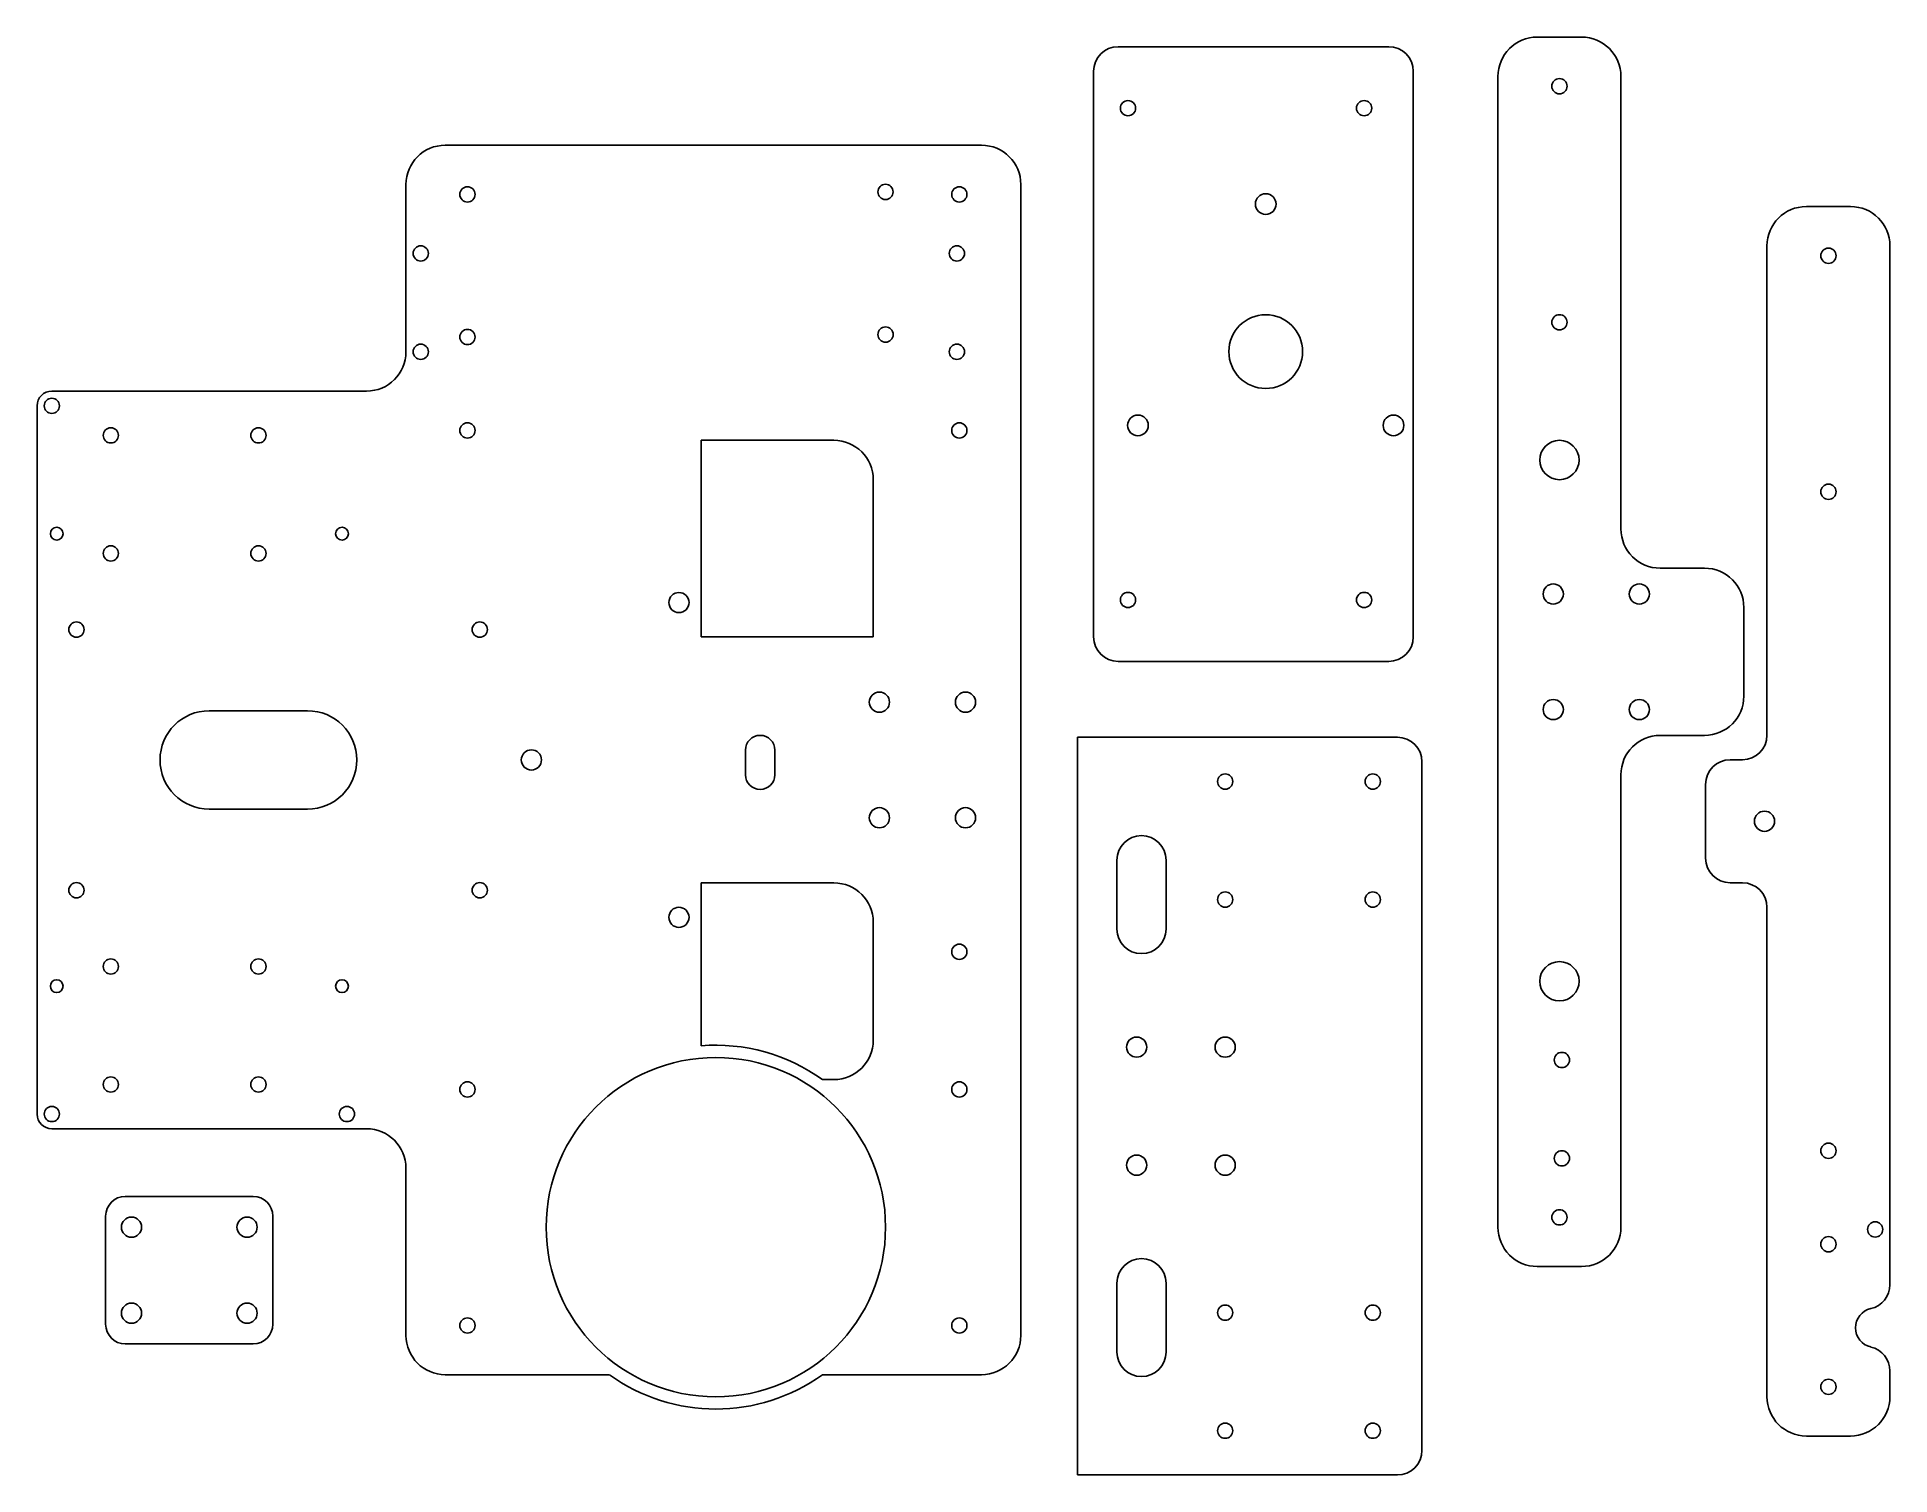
# Model space of a CAD drawing. Header units: millimetres. Extents: x 229 to 606, y 1 to 293.
import ezdxf

# ---------------------------------------------------------------- set-up
doc = ezdxf.new("R2010")
doc.units = ezdxf.units.MM

msp = doc.modelspace()

# ---------------------------------------------------------------- linework, layer by layer
at = {"color": 7, "linetype": 'Continuous', "lineweight": 25}
for p, q in [((503.86, 291.4), (448.86, 291.4)), ((543.07, 293.36), (534.07, 293.36)), ((443.86, 286.4), (443.86, 171.4)), ((508.86, 171.4), (508.86, 286.4)), ((526.07, 51.36), (526.07, 285.36)), ((551.07, 193.36), (551.07, 285.36)), ((421.07, 271.37), (312.07, 271.37)), ((304.07, 229.37), (304.07, 263.37)), ((429.07, 29.37), (429.07, 263.37)), ((597.77, 258.9), (588.77, 258.9)), ((580.77, 250.9), (580.77, 151.4)), ((605.77, 39.67), (605.77, 250.9)), ((232.07, 221.37), (296.07, 221.37)), ((229.07, 218.37), (229.07, 74.37)), ((364.07, 211.37), (391.07, 211.37)), ((364.07, 171.37), (364.07, 211.37)), ((399.07, 203.37), (399.07, 171.37)), ((568.07, 185.36), (559.07, 185.36)), ((576.07, 159.36), (576.07, 177.36)), ((399.07, 171.37), (364.07, 171.37)), ((448.86, 166.4), (503.86, 166.4)), ((284.07, 156.37), (264.07, 156.37)), ((440.62, 150.98), (440.62, 0.98)), ((505.62, 150.98), (440.62, 150.98)), ((568.07, 151.36), (559.07, 151.36)), ((373.07, 148.37), (373.07, 143.37)), ((379.07, 143.37), (379.07, 148.37)), ((510.62, 5.98), (510.62, 145.98)), ((551.07, 51.36), (551.07, 143.36)), ((573.27, 146.4), (575.77, 146.4)), ((568.27, 126.4), (568.27, 141.4)), ((264.07, 136.37), (284.07, 136.37)), ((448.62, 125.98), (448.62, 111.98)), ((458.62, 111.98), (458.62, 125.98)), ((364.07, 121.37), (391.07, 121.37)), ((364.07, 88.24), (364.07, 121.37)), ((575.77, 121.4), (573.27, 121.4)), ((399.07, 113.37), (399.07, 89.37)), ((580.77, 116.4), (580.77, 16.9)), ((391.07, 81.37), (388.72, 81.37)), ((296.07, 71.37), (232.07, 71.37)), ((304.07, 29.37), (304.07, 63.37)), ((273.01, 57.62), (247.01, 57.62)), ((243.01, 53.62), (243.01, 31.62)), ((277.01, 31.62), (277.01, 53.62)), ((543.07, 43.36), (534.07, 43.36)), ((448.62, 39.98), (448.62, 25.98)), ((458.62, 25.98), (458.62, 39.98)), ((247.01, 27.62), (273.01, 27.62)), ((312.07, 21.37), (345.41, 21.37)), ((388.72, 21.37), (421.07, 21.37)), ((605.77, 16.9), (605.77, 22.12)), ((588.77, 8.9), (597.77, 8.9)), ((440.62, 0.98), (505.62, 0.98))]:
    msp.add_line(p, q, dxfattribs=at)
for centre, radius in [((538.57, 283.36), 1.55), ((450.86, 278.9), 1.55), ((498.86, 278.9), 1.55), ((316.57, 261.37), 1.55), ((401.56, 261.87), 1.55), ((416.57, 261.37), 1.55), ((478.86, 259.4), 2.1), ((307.07, 249.37), 1.55), ((416.07, 249.37), 1.55), ((593.27, 248.9), 1.55), ((316.57, 232.37), 1.55), ((401.57, 232.87), 1.55), ((478.86, 229.4), 7.5), ((538.57, 235.36), 1.55), ((307.07, 229.37), 1.55), ((416.07, 229.37), 1.55), ((232.07, 218.37), 1.55), ((316.57, 213.37), 1.55), ((416.57, 213.37), 1.55), ((452.88, 214.4), 2.1), ((504.84, 214.4), 2.1), ((244.07, 212.37), 1.55), ((274.07, 212.37), 1.55), ((538.57, 207.36), 4), ((593.27, 200.9), 1.55), ((233.07, 192.37), 1.3), ((291.07, 192.37), 1.3), ((244.07, 188.37), 1.55), ((274.07, 188.37), 1.55), ((537.32, 180.11), 2.05), ((554.82, 180.11), 2.05), ((359.57, 178.37), 2.05), ((450.86, 178.9), 1.55), ((498.86, 178.9), 1.55), ((237.07, 172.87), 1.55), ((319.07, 172.87), 1.55), ((400.32, 158.12), 2.05), ((417.82, 158.12), 2.05), ((537.32, 156.61), 2.05), ((554.82, 156.61), 2.05), ((329.57, 146.37), 2.05), ((470.62, 141.98), 1.55), ((500.62, 141.98), 1.55), ((400.32, 134.62), 2.05), ((417.82, 134.62), 2.05), ((580.27, 133.9), 2.05), ((237.07, 119.87), 1.55), ((319.07, 119.87), 1.55), ((470.62, 117.98), 1.55), ((500.62, 117.98), 1.55), ((359.57, 114.37), 2.05), ((244.07, 104.37), 1.55), ((274.07, 104.37), 1.55), ((416.57, 107.37), 1.55), ((233.07, 100.37), 1.3), ((291.07, 100.37), 1.3), ((452.62, 87.98), 2.05), ((470.62, 87.98), 2.05), ((539.07, 85.36), 1.55), ((367.07, 51.37), 34.5), ((244.07, 80.37), 1.55), ((274.07, 80.37), 1.55), ((316.57, 79.37), 1.55), ((416.57, 79.37), 1.55), ((232.07, 74.37), 1.55), ((292.07, 74.37), 1.55), ((593.27, 66.9), 1.55), ((452.62, 63.98), 2.05), ((470.62, 63.98), 2.05), ((539.07, 65.36), 1.55), ((248.26, 51.37), 2.05), ((271.76, 51.37), 2.05), ((538.57, 53.36), 1.55), ((593.27, 47.9), 1.55), ((602.77, 50.9), 1.55), ((248.26, 33.87), 2.05), ((271.76, 33.87), 2.05), ((470.62, 33.98), 1.55), ((500.62, 33.98), 1.55), ((316.57, 31.37), 1.55), ((416.57, 31.37), 1.55), ((593.27, 18.9), 1.55), ((470.62, 9.98), 1.55), ((500.62, 9.98), 1.55)]:
    msp.add_circle(centre, radius, dxfattribs=at)
msp.add_circle((538.57, 101.36), 4)
for centre, radius, start, end in [((448.86, 286.4), 5, 90, 180), ((503.86, 286.4), 5, 0, 90), ((534.07, 285.36), 8, 90, 180), ((543.07, 285.36), 8, 0, 90), ((312.07, 263.37), 8, 90, 180), ((421.07, 263.37), 8, 0, 90), ((588.77, 250.9), 8, 90, 180), ((597.77, 250.9), 8, 0, 90), ((296.07, 229.37), 8, 270, 0), ((232.07, 218.37), 3, 90, 180), ((391.07, 203.37), 8, 0, 90), ((559.07, 193.36), 8, 180, 270), ((568.07, 177.36), 8, 0, 90), ((448.86, 171.4), 5, 180, 270), ((503.86, 171.4), 5, 270, 0), ((568.07, 159.36), 8, 270, 0), ((264.07, 146.37), 10, 90, 270), ((284.07, 146.37), 10, 270, 90), ((376.07, 148.37), 3, 0, 180), ((505.62, 145.98), 5, 0, 90), ((559.07, 143.36), 8, 90, 180), ((575.77, 151.4), 5, 270, 0), ((376.07, 143.37), 3, 180, 0), ((573.27, 141.4), 5, 90, 180), ((453.62, 125.98), 5, 0, 180), ((573.27, 126.4), 5, 180, 270), ((391.07, 113.37), 8, 0, 90), ((575.77, 116.4), 5, 0, 90), ((453.62, 111.98), 5, 180, 0), ((367.07, 51.37), 37, 54.1752, 94.6507), ((391.07, 89.37), 8, 270, 0), ((232.07, 74.37), 3, 180, 270), ((296.07, 63.37), 8, 0, 90), ((247.01, 53.62), 4, 90, 180), ((273.01, 53.62), 4, 0, 90), ((534.07, 51.36), 8, 180, 270), ((543.07, 51.36), 8, 270, 0), ((453.62, 39.98), 5, 0, 180), ((247.01, 31.62), 4, 180, 270), ((273.01, 31.62), 4, 270, 0), ((312.07, 29.37), 8, 180, 270), ((421.07, 29.37), 8, 270, 0), ((453.62, 25.98), 5, 180, 0), ((367.07, 51.37), 37, 234.1752, 305.8248), ((588.77, 16.9), 8, 180, 270), ((597.77, 16.9), 8, 270, 0), ((505.62, 5.98), 5, 270, 0)]:
    msp.add_arc(centre, radius, start, end, dxfattribs=at)
for centre, radius, start, end in [((600.77, 39.67), 5, 282.8396, 360), ((602.77, 30.9), 4, 102.8396, 257.1604), ((600.77, 22.12), 5, 0, 77.1604)]:
    msp.add_arc(centre, radius, start, end)

doc.saveas('drawing.dxf')
